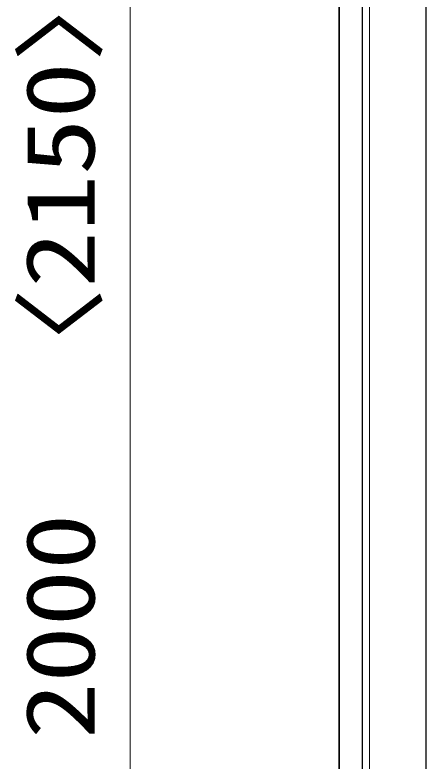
# Model space of a CAD drawing. Units: millimetres on the paper. Extents: x -305 to 305, y -152 to 152.
# Drawn here: x 8.73 to 23.29, y -61.19 to -34.78 of the extents above; entities that cross this region are included whole.
import ezdxf
from ezdxf.enums import TextEntityAlignment as Align

# ---------------------------------------------------------------- set-up
doc = ezdxf.new("R2010")
doc.units = ezdxf.units.MM
doc.layers.add('0-3_S1', color=7, linetype='Continuous', lineweight=9)
doc.styles.add('ＭＳ ゴシック', font='')
doc.styles.get('ＭＳ ゴシック').set_extended_font_data('MS Gothic')

msp = doc.modelspace()

# ---------------------------------------------------------------- linework, layer by layer
at = {"layer": '0-3_S1'}
for p, q in [((12.813, -108.242), (12.813, -8.242)), ((20.22, -34.892), (20.205, -34.892)), ((20.22, -35.092), (20.205, -35.092)), ((21.045, -34.892), (21.03, -34.892)), ((21.045, -35.092), (21.03, -35.092)), ((21.291, -34.892), (21.285, -34.892)), ((21.291, -35.092), (21.285, -35.092)), ((23.291, -34.892), (23.285, -34.892)), ((23.291, -35.092), (23.285, -35.092)), ((20.22, -35.292), (20.205, -35.292)), ((21.045, -35.292), (21.03, -35.292)), ((21.291, -35.292), (21.285, -35.292)), ((23.291, -35.292), (23.285, -35.292)), ((20.22, -35.492), (20.205, -35.492)), ((21.045, -35.492), (21.03, -35.492)), ((21.291, -35.492), (21.285, -35.492)), ((23.291, -35.492), (23.285, -35.492)), ((20.22, -35.692), (20.205, -35.692)), ((20.22, -35.892), (20.205, -35.892)), ((21.045, -35.692), (21.03, -35.692)), ((21.045, -35.892), (21.03, -35.892)), ((21.291, -35.692), (21.285, -35.692)), ((21.291, -35.892), (21.285, -35.892)), ((23.291, -35.692), (23.285, -35.692)), ((23.291, -35.892), (23.285, -35.892)), ((20.22, -36.092), (20.205, -36.092)), ((21.045, -36.092), (21.03, -36.092)), ((21.291, -36.092), (21.285, -36.092)), ((23.291, -36.092), (23.285, -36.092)), ((20.22, -36.292), (20.205, -36.292)), ((21.045, -36.292), (21.03, -36.292)), ((21.291, -36.292), (21.285, -36.292)), ((23.291, -36.292), (23.285, -36.292)), ((20.22, -36.492), (20.205, -36.492)), ((20.22, -36.692), (20.205, -36.692)), ((21.045, -36.492), (21.03, -36.492)), ((21.045, -36.692), (21.03, -36.692)), ((21.291, -36.492), (21.285, -36.492)), ((21.291, -36.692), (21.285, -36.692)), ((23.291, -36.492), (23.285, -36.492)), ((23.291, -36.692), (23.285, -36.692)), ((20.22, -36.892), (20.205, -36.892)), ((21.045, -36.892), (21.03, -36.892)), ((21.291, -36.892), (21.285, -36.892)), ((23.291, -36.892), (23.285, -36.892)), ((20.22, -37.092), (20.205, -37.092)), ((21.045, -37.092), (21.03, -37.092)), ((21.291, -37.092), (21.285, -37.092)), ((23.291, -37.092), (23.285, -37.092)), ((20.22, -37.292), (20.205, -37.292)), ((20.22, -37.492), (20.205, -37.492)), ((21.045, -37.292), (21.03, -37.292)), ((21.045, -37.492), (21.03, -37.492)), ((21.291, -37.292), (21.285, -37.292)), ((21.291, -37.492), (21.285, -37.492)), ((23.291, -37.292), (23.285, -37.292)), ((23.291, -37.492), (23.285, -37.492)), ((20.22, -37.692), (20.205, -37.692)), ((21.045, -37.692), (21.03, -37.692)), ((21.291, -37.692), (21.285, -37.692)), ((23.291, -37.692), (23.285, -37.692)), ((20.22, -37.892), (20.205, -37.892)), ((21.045, -37.892), (21.03, -37.892)), ((21.291, -37.892), (21.285, -37.892)), ((23.291, -37.892), (23.285, -37.892)), ((20.22, -38.092), (20.205, -38.092)), ((20.22, -38.292), (20.205, -38.292)), ((21.045, -38.092), (21.03, -38.092)), ((21.045, -38.292), (21.03, -38.292)), ((21.291, -38.092), (21.285, -38.092)), ((21.291, -38.292), (21.285, -38.292)), ((23.291, -38.092), (23.285, -38.092)), ((23.291, -38.292), (23.285, -38.292)), ((20.22, -38.492), (20.205, -38.492)), ((21.045, -38.492), (21.03, -38.492)), ((21.291, -38.492), (21.285, -38.492)), ((23.291, -38.492), (23.285, -38.492)), ((20.22, -38.692), (20.205, -38.692)), ((21.045, -38.692), (21.03, -38.692)), ((21.291, -38.692), (21.285, -38.692)), ((23.291, -38.692), (23.285, -38.692)), ((20.22, -38.892), (20.205, -38.892)), ((20.22, -39.092), (20.205, -39.092)), ((21.045, -38.892), (21.03, -38.892)), ((21.045, -39.092), (21.03, -39.092)), ((21.291, -38.892), (21.285, -38.892)), ((21.291, -39.092), (21.285, -39.092)), ((23.291, -38.892), (23.285, -38.892)), ((23.291, -39.092), (23.285, -39.092)), ((20.22, -39.292), (20.205, -39.292)), ((21.045, -39.292), (21.03, -39.292)), ((21.291, -39.292), (21.285, -39.292)), ((23.291, -39.292), (23.285, -39.292)), ((20.22, -39.492), (20.205, -39.492)), ((21.045, -39.492), (21.03, -39.492)), ((21.291, -39.492), (21.285, -39.492)), ((23.291, -39.492), (23.285, -39.492)), ((20.22, -39.692), (20.205, -39.692)), ((21.045, -39.692), (21.03, -39.692)), ((21.291, -39.692), (21.285, -39.692)), ((23.291, -39.692), (23.285, -39.692)), ((20.22, -39.892), (20.205, -39.892)), ((20.22, -40.092), (20.205, -40.092)), ((21.045, -39.892), (21.03, -39.892)), ((21.045, -40.092), (21.03, -40.092)), ((21.291, -39.892), (21.285, -39.892)), ((21.291, -40.092), (21.285, -40.092)), ((23.291, -39.892), (23.285, -39.892)), ((23.291, -40.092), (23.285, -40.092)), ((20.22, -40.292), (20.205, -40.292)), ((21.045, -40.292), (21.03, -40.292)), ((21.291, -40.292), (21.285, -40.292)), ((23.291, -40.292), (23.285, -40.292)), ((20.22, -40.492), (20.205, -40.492)), ((21.045, -40.492), (21.03, -40.492)), ((21.291, -40.492), (21.285, -40.492)), ((23.291, -40.492), (23.285, -40.492)), ((20.22, -40.692), (20.205, -40.692)), ((20.22, -40.892), (20.205, -40.892)), ((21.045, -40.692), (21.03, -40.692)), ((21.045, -40.892), (21.03, -40.892)), ((21.291, -40.692), (21.285, -40.692)), ((21.291, -40.892), (21.285, -40.892)), ((23.291, -40.692), (23.285, -40.692)), ((23.291, -40.892), (23.285, -40.892)), ((20.22, -41.092), (20.205, -41.092)), ((21.045, -41.092), (21.03, -41.092)), ((21.291, -41.092), (21.285, -41.092)), ((23.291, -41.092), (23.285, -41.092)), ((20.22, -41.292), (20.205, -41.292)), ((21.045, -41.292), (21.03, -41.292)), ((21.291, -41.292), (21.285, -41.292)), ((23.291, -41.292), (23.285, -41.292)), ((20.22, -41.492), (20.205, -41.492)), ((20.22, -41.692), (20.205, -41.692)), ((21.045, -41.492), (21.03, -41.492)), ((21.045, -41.692), (21.03, -41.692)), ((21.291, -41.492), (21.285, -41.492)), ((21.291, -41.692), (21.285, -41.692)), ((23.291, -41.492), (23.285, -41.492)), ((23.291, -41.692), (23.285, -41.692)), ((20.22, -41.892), (20.205, -41.892)), ((21.045, -41.892), (21.03, -41.892)), ((21.291, -41.892), (21.285, -41.892)), ((23.291, -41.892), (23.285, -41.892)), ((20.22, -42.092), (20.205, -42.092)), ((21.045, -42.092), (21.03, -42.092)), ((21.291, -42.092), (21.285, -42.092)), ((23.291, -42.092), (23.285, -42.092)), ((20.22, -42.292), (20.205, -42.292)), ((20.22, -42.492), (20.205, -42.492)), ((21.045, -42.292), (21.03, -42.292)), ((21.045, -42.492), (21.03, -42.492)), ((21.291, -42.292), (21.285, -42.292)), ((21.291, -42.492), (21.285, -42.492)), ((23.291, -42.292), (23.285, -42.292)), ((23.291, -42.492), (23.285, -42.492)), ((20.22, -42.692), (20.205, -42.692)), ((21.045, -42.692), (21.03, -42.692)), ((21.291, -42.692), (21.285, -42.692)), ((23.291, -42.692), (23.285, -42.692)), ((20.22, -42.892), (20.205, -42.892)), ((21.045, -42.892), (21.03, -42.892)), ((21.291, -42.892), (21.285, -42.892)), ((23.291, -42.892), (23.285, -42.892)), ((20.22, -43.092), (20.205, -43.092)), ((20.22, -43.292), (20.205, -43.292)), ((21.045, -43.092), (21.03, -43.092)), ((21.045, -43.292), (21.03, -43.292)), ((21.291, -43.092), (21.285, -43.092)), ((21.291, -43.292), (21.285, -43.292)), ((23.291, -43.092), (23.285, -43.092)), ((23.291, -43.292), (23.285, -43.292)), ((20.22, -43.492), (20.205, -43.492)), ((21.045, -43.492), (21.03, -43.492)), ((21.291, -43.492), (21.285, -43.492)), ((23.291, -43.492), (23.285, -43.492)), ((20.22, -43.692), (20.205, -43.692)), ((21.045, -43.692), (21.03, -43.692)), ((21.291, -43.692), (21.285, -43.692)), ((23.291, -43.692), (23.285, -43.692)), ((20.22, -43.892), (20.205, -43.892)), ((20.22, -44.092), (20.205, -44.092)), ((21.045, -43.892), (21.03, -43.892)), ((21.045, -44.092), (21.03, -44.092)), ((21.291, -43.892), (21.285, -43.892)), ((21.291, -44.092), (21.285, -44.092)), ((23.291, -43.892), (23.285, -43.892)), ((23.291, -44.092), (23.285, -44.092)), ((20.22, -44.292), (20.205, -44.292)), ((21.045, -44.292), (21.03, -44.292)), ((21.291, -44.292), (21.285, -44.292)), ((23.291, -44.292), (23.285, -44.292)), ((20.22, -44.492), (20.205, -44.492)), ((21.045, -44.492), (21.03, -44.492)), ((21.291, -44.492), (21.285, -44.492)), ((23.291, -44.492), (23.285, -44.492)), ((20.22, -44.692), (20.205, -44.692)), ((20.22, -44.892), (20.205, -44.892)), ((21.045, -44.692), (21.03, -44.692)), ((21.045, -44.892), (21.03, -44.892)), ((21.291, -44.692), (21.285, -44.692)), ((21.291, -44.892), (21.285, -44.892)), ((23.291, -44.692), (23.285, -44.692)), ((23.291, -44.892), (23.285, -44.892)), ((20.22, -45.092), (20.205, -45.092)), ((21.045, -45.092), (21.03, -45.092)), ((21.291, -45.092), (21.285, -45.092)), ((23.291, -45.092), (23.285, -45.092)), ((20.22, -45.292), (20.205, -45.292)), ((21.045, -45.292), (21.03, -45.292)), ((21.291, -45.292), (21.285, -45.292)), ((23.291, -45.292), (23.285, -45.292)), ((20.22, -45.492), (20.205, -45.492)), ((20.22, -45.692), (20.205, -45.692)), ((21.045, -45.492), (21.03, -45.492)), ((21.045, -45.692), (21.03, -45.692)), ((21.291, -45.492), (21.285, -45.492)), ((21.291, -45.692), (21.285, -45.692)), ((23.291, -45.492), (23.285, -45.492)), ((23.291, -45.692), (23.285, -45.692)), ((20.22, -45.892), (20.205, -45.892)), ((21.045, -45.892), (21.03, -45.892)), ((21.291, -45.892), (21.285, -45.892)), ((23.291, -45.892), (23.285, -45.892)), ((20.22, -46.092), (20.205, -46.092)), ((21.045, -46.092), (21.03, -46.092)), ((21.291, -46.092), (21.285, -46.092)), ((23.291, -46.092), (23.285, -46.092)), ((20.22, -46.292), (20.205, -46.292)), ((21.045, -46.292), (21.03, -46.292)), ((21.291, -46.292), (21.285, -46.292)), ((23.291, -46.292), (23.285, -46.292)), ((20.22, -46.492), (20.205, -46.492)), ((20.22, -46.692), (20.205, -46.692)), ((21.045, -46.492), (21.03, -46.492)), ((21.045, -46.692), (21.03, -46.692)), ((21.291, -46.492), (21.285, -46.492)), ((21.291, -46.692), (21.285, -46.692)), ((23.291, -46.492), (23.285, -46.492)), ((23.291, -46.692), (23.285, -46.692)), ((20.22, -46.892), (20.205, -46.892)), ((21.045, -46.892), (21.03, -46.892)), ((21.291, -46.892), (21.285, -46.892)), ((23.291, -46.892), (23.285, -46.892)), ((20.22, -47.092), (20.205, -47.092)), ((21.045, -47.092), (21.03, -47.092)), ((21.291, -47.092), (21.285, -47.092)), ((23.291, -47.092), (23.285, -47.092)), ((20.22, -47.292), (20.205, -47.292)), ((20.22, -47.492), (20.205, -47.492)), ((21.045, -47.292), (21.03, -47.292)), ((21.045, -47.492), (21.03, -47.492)), ((21.291, -47.292), (21.285, -47.292)), ((21.291, -47.492), (21.285, -47.492)), ((23.291, -47.292), (23.285, -47.292)), ((23.291, -47.492), (23.285, -47.492)), ((20.22, -47.692), (20.205, -47.692)), ((21.045, -47.692), (21.03, -47.692)), ((21.291, -47.692), (21.285, -47.692)), ((23.291, -47.692), (23.285, -47.692)), ((20.22, -47.892), (20.205, -47.892)), ((21.045, -47.892), (21.03, -47.892)), ((21.291, -47.892), (21.285, -47.892)), ((23.291, -47.892), (23.285, -47.892)), ((20.22, -48.092), (20.205, -48.092)), ((20.22, -48.292), (20.205, -48.292)), ((21.045, -48.092), (21.03, -48.092)), ((21.045, -48.292), (21.03, -48.292)), ((21.291, -48.092), (21.285, -48.092)), ((21.291, -48.292), (21.285, -48.292)), ((23.291, -48.092), (23.285, -48.092)), ((23.291, -48.292), (23.285, -48.292)), ((20.22, -48.492), (20.205, -48.492)), ((21.045, -48.492), (21.03, -48.492)), ((21.291, -48.492), (21.285, -48.492)), ((23.291, -48.492), (23.285, -48.492)), ((20.22, -48.692), (20.205, -48.692)), ((21.045, -48.692), (21.03, -48.692)), ((21.291, -48.692), (21.285, -48.692)), ((23.291, -48.692), (23.285, -48.692)), ((20.22, -48.892), (20.205, -48.892)), ((20.22, -49.092), (20.205, -49.092)), ((21.045, -48.892), (21.03, -48.892)), ((21.045, -49.092), (21.03, -49.092)), ((21.291, -48.892), (21.285, -48.892)), ((21.291, -49.092), (21.285, -49.092)), ((23.291, -48.892), (23.285, -48.892)), ((23.291, -49.092), (23.285, -49.092)), ((20.22, -49.292), (20.205, -49.292)), ((21.045, -49.292), (21.03, -49.292)), ((21.291, -49.292), (21.285, -49.292)), ((23.291, -49.292), (23.285, -49.292)), ((20.22, -49.492), (20.205, -49.492)), ((21.045, -49.492), (21.03, -49.492)), ((21.291, -49.492), (21.285, -49.492)), ((23.291, -49.492), (23.285, -49.492)), ((20.22, -49.692), (20.205, -49.692)), ((20.22, -49.892), (20.205, -49.892)), ((21.045, -49.692), (21.03, -49.692)), ((21.045, -49.892), (21.03, -49.892)), ((21.291, -49.692), (21.285, -49.692)), ((21.291, -49.892), (21.285, -49.892)), ((23.291, -49.692), (23.285, -49.692)), ((23.291, -49.892), (23.285, -49.892)), ((20.22, -50.092), (20.205, -50.092)), ((21.045, -50.092), (21.03, -50.092)), ((21.291, -50.092), (21.285, -50.092)), ((23.291, -50.092), (23.285, -50.092)), ((20.22, -50.292), (20.205, -50.292)), ((21.045, -50.292), (21.03, -50.292)), ((21.291, -50.292), (21.285, -50.292)), ((23.291, -50.292), (23.285, -50.292)), ((20.22, -50.492), (20.205, -50.492)), ((20.22, -50.692), (20.205, -50.692)), ((21.045, -50.492), (21.03, -50.492)), ((21.045, -50.692), (21.03, -50.692)), ((21.291, -50.492), (21.285, -50.492)), ((21.291, -50.692), (21.285, -50.692)), ((23.291, -50.492), (23.285, -50.492)), ((23.291, -50.692), (23.285, -50.692)), ((20.22, -50.892), (20.205, -50.892)), ((21.045, -50.892), (21.03, -50.892)), ((21.291, -50.892), (21.285, -50.892)), ((23.291, -50.892), (23.285, -50.892)), ((20.22, -51.092), (20.205, -51.092)), ((21.045, -51.092), (21.03, -51.092)), ((21.291, -51.092), (21.285, -51.092)), ((23.291, -51.092), (23.285, -51.092)), ((20.22, -51.292), (20.205, -51.292)), ((20.22, -51.492), (20.205, -51.492)), ((21.045, -51.292), (21.03, -51.292)), ((21.045, -51.492), (21.03, -51.492)), ((21.291, -51.292), (21.285, -51.292)), ((21.291, -51.492), (21.285, -51.492)), ((23.291, -51.292), (23.285, -51.292)), ((23.291, -51.492), (23.285, -51.492)), ((20.22, -51.692), (20.205, -51.692)), ((21.045, -51.692), (21.03, -51.692)), ((21.291, -51.692), (21.285, -51.692)), ((23.291, -51.692), (23.285, -51.692)), ((20.22, -51.892), (20.205, -51.892)), ((21.045, -51.892), (21.03, -51.892)), ((21.291, -51.892), (21.285, -51.892)), ((23.291, -51.892), (23.285, -51.892)), ((20.22, -52.092), (20.205, -52.092)), ((20.22, -52.292), (20.205, -52.292)), ((21.045, -52.092), (21.03, -52.092)), ((21.045, -52.292), (21.03, -52.292)), ((21.291, -52.092), (21.285, -52.092)), ((21.291, -52.292), (21.285, -52.292)), ((23.291, -52.092), (23.285, -52.092)), ((23.291, -52.292), (23.285, -52.292)), ((20.22, -52.492), (20.205, -52.492)), ((21.045, -52.492), (21.03, -52.492)), ((21.291, -52.492), (21.285, -52.492)), ((23.291, -52.492), (23.285, -52.492)), ((20.22, -52.692), (20.205, -52.692)), ((21.045, -52.692), (21.03, -52.692)), ((21.291, -52.692), (21.285, -52.692)), ((23.291, -52.692), (23.285, -52.692)), ((20.22, -52.892), (20.205, -52.892)), ((20.22, -53.092), (20.205, -53.092)), ((21.045, -52.892), (21.03, -52.892)), ((21.045, -53.092), (21.03, -53.092)), ((21.291, -52.892), (21.285, -52.892)), ((21.291, -53.092), (21.285, -53.092)), ((23.291, -52.892), (23.285, -52.892)), ((23.291, -53.092), (23.285, -53.092)), ((20.22, -53.292), (20.205, -53.292)), ((21.045, -53.292), (21.03, -53.292)), ((21.291, -53.292), (21.285, -53.292)), ((23.291, -53.292), (23.285, -53.292)), ((20.22, -53.492), (20.205, -53.492)), ((21.045, -53.492), (21.03, -53.492)), ((21.291, -53.492), (21.285, -53.492)), ((23.291, -53.492), (23.285, -53.492)), ((20.22, -53.692), (20.205, -53.692)), ((21.045, -53.692), (21.03, -53.692)), ((21.291, -53.692), (21.285, -53.692)), ((23.291, -53.692), (23.285, -53.692)), ((20.22, -53.892), (20.205, -53.892)), ((20.22, -54.092), (20.205, -54.092)), ((21.045, -53.892), (21.03, -53.892)), ((21.045, -54.092), (21.03, -54.092)), ((21.291, -53.892), (21.285, -53.892)), ((21.291, -54.092), (21.285, -54.092)), ((23.291, -53.892), (23.285, -53.892)), ((23.291, -54.092), (23.285, -54.092)), ((20.22, -54.292), (20.205, -54.292)), ((21.045, -54.292), (21.03, -54.292)), ((21.291, -54.292), (21.285, -54.292)), ((23.291, -54.292), (23.285, -54.292)), ((20.22, -54.492), (20.205, -54.492)), ((21.045, -54.492), (21.03, -54.492)), ((21.291, -54.492), (21.285, -54.492)), ((23.291, -54.492), (23.285, -54.492)), ((20.22, -54.692), (20.205, -54.692)), ((20.22, -54.892), (20.205, -54.892)), ((21.045, -54.692), (21.03, -54.692)), ((21.045, -54.892), (21.03, -54.892)), ((21.291, -54.692), (21.285, -54.692)), ((21.291, -54.892), (21.285, -54.892)), ((23.291, -54.692), (23.285, -54.692)), ((23.291, -54.892), (23.285, -54.892)), ((20.22, -55.092), (20.205, -55.092)), ((21.045, -55.092), (21.03, -55.092)), ((21.291, -55.092), (21.285, -55.092)), ((23.291, -55.092), (23.285, -55.092)), ((20.22, -55.292), (20.205, -55.292)), ((21.045, -55.292), (21.03, -55.292)), ((21.291, -55.292), (21.285, -55.292)), ((23.291, -55.292), (23.285, -55.292)), ((20.22, -55.492), (20.205, -55.492)), ((20.22, -55.692), (20.205, -55.692)), ((21.045, -55.492), (21.03, -55.492)), ((21.045, -55.692), (21.03, -55.692)), ((21.291, -55.492), (21.285, -55.492)), ((21.291, -55.692), (21.285, -55.692)), ((23.291, -55.492), (23.285, -55.492)), ((23.291, -55.692), (23.285, -55.692)), ((20.22, -55.892), (20.205, -55.892)), ((21.045, -55.892), (21.03, -55.892)), ((21.291, -55.892), (21.285, -55.892)), ((23.291, -55.892), (23.285, -55.892)), ((20.22, -56.092), (20.205, -56.092)), ((21.045, -56.092), (21.03, -56.092)), ((21.291, -56.092), (21.285, -56.092)), ((23.291, -56.092), (23.285, -56.092)), ((20.22, -56.292), (20.205, -56.292)), ((20.22, -56.492), (20.205, -56.492)), ((21.045, -56.292), (21.03, -56.292)), ((21.045, -56.492), (21.03, -56.492)), ((21.291, -56.292), (21.285, -56.292)), ((21.291, -56.492), (21.285, -56.492)), ((23.291, -56.292), (23.285, -56.292)), ((23.291, -56.492), (23.285, -56.492)), ((20.22, -56.692), (20.205, -56.692)), ((21.045, -56.692), (21.03, -56.692)), ((21.291, -56.692), (21.285, -56.692)), ((23.291, -56.692), (23.285, -56.692)), ((20.22, -56.892), (20.205, -56.892)), ((21.045, -56.892), (21.03, -56.892)), ((21.291, -56.892), (21.285, -56.892)), ((23.291, -56.892), (23.285, -56.892)), ((20.22, -57.092), (20.205, -57.092)), ((20.22, -57.292), (20.205, -57.292)), ((21.045, -57.092), (21.03, -57.092)), ((21.045, -57.292), (21.03, -57.292)), ((21.291, -57.092), (21.285, -57.092)), ((21.291, -57.292), (21.285, -57.292)), ((23.291, -57.092), (23.285, -57.092)), ((23.291, -57.292), (23.285, -57.292)), ((20.22, -57.492), (20.205, -57.492)), ((21.045, -57.492), (21.03, -57.492)), ((21.291, -57.492), (21.285, -57.492)), ((23.291, -57.492), (23.285, -57.492)), ((20.22, -57.692), (20.205, -57.692)), ((21.045, -57.692), (21.03, -57.692)), ((21.291, -57.692), (21.285, -57.692)), ((23.291, -57.692), (23.285, -57.692)), ((20.22, -57.892), (20.205, -57.892)), ((20.22, -58.092), (20.205, -58.092)), ((21.045, -57.892), (21.03, -57.892)), ((21.045, -58.092), (21.03, -58.092)), ((21.291, -57.892), (21.285, -57.892)), ((21.291, -58.092), (21.285, -58.092)), ((23.291, -57.892), (23.285, -57.892)), ((23.291, -58.092), (23.285, -58.092)), ((20.22, -58.292), (20.205, -58.292)), ((21.045, -58.292), (21.03, -58.292)), ((21.291, -58.292), (21.285, -58.292)), ((23.291, -58.292), (23.285, -58.292)), ((20.22, -58.492), (20.205, -58.492)), ((21.045, -58.492), (21.03, -58.492)), ((21.291, -58.492), (21.285, -58.492)), ((23.291, -58.492), (23.285, -58.492)), ((20.22, -58.692), (20.205, -58.692)), ((20.22, -58.892), (20.205, -58.892)), ((21.045, -58.692), (21.03, -58.692)), ((21.045, -58.892), (21.03, -58.892)), ((21.291, -58.692), (21.285, -58.692)), ((21.291, -58.892), (21.285, -58.892)), ((23.291, -58.692), (23.285, -58.692)), ((23.291, -58.892), (23.285, -58.892)), ((20.22, -59.092), (20.205, -59.092)), ((21.045, -59.092), (21.03, -59.092)), ((21.291, -59.092), (21.285, -59.092)), ((23.291, -59.092), (23.285, -59.092)), ((20.22, -59.292), (20.205, -59.292)), ((21.045, -59.292), (21.03, -59.292)), ((21.291, -59.292), (21.285, -59.292)), ((23.291, -59.292), (23.285, -59.292)), ((20.22, -59.492), (20.205, -59.492)), ((20.22, -59.692), (20.205, -59.692)), ((21.045, -59.492), (21.03, -59.492)), ((21.045, -59.692), (21.03, -59.692)), ((21.291, -59.492), (21.285, -59.492)), ((21.291, -59.692), (21.285, -59.692)), ((23.291, -59.492), (23.285, -59.492)), ((23.291, -59.692), (23.285, -59.692)), ((20.22, -59.892), (20.205, -59.892)), ((21.045, -59.892), (21.03, -59.892)), ((21.291, -59.892), (21.285, -59.892)), ((23.291, -59.892), (23.285, -59.892)), ((20.22, -60.092), (20.205, -60.092)), ((21.045, -60.092), (21.03, -60.092)), ((21.291, -60.092), (21.285, -60.092)), ((23.291, -60.092), (23.285, -60.092)), ((20.22, -60.292), (20.205, -60.292)), ((21.045, -60.292), (21.03, -60.292)), ((21.291, -60.292), (21.285, -60.292)), ((23.291, -60.292), (23.285, -60.292)), ((20.22, -60.492), (20.205, -60.492)), ((20.22, -60.692), (20.205, -60.692)), ((21.045, -60.492), (21.03, -60.492)), ((21.045, -60.692), (21.03, -60.692)), ((21.291, -60.492), (21.285, -60.492)), ((21.291, -60.692), (21.285, -60.692)), ((23.291, -60.492), (23.285, -60.492)), ((23.291, -60.692), (23.285, -60.692)), ((20.22, -60.892), (20.205, -60.892)), ((21.045, -60.892), (21.03, -60.892)), ((21.291, -60.892), (21.285, -60.892)), ((23.291, -60.892), (23.285, -60.892)), ((20.22, -61.092), (20.205, -61.092)), ((21.045, -61.092), (21.03, -61.092)), ((21.291, -61.092), (21.285, -61.092)), ((23.291, -61.092), (23.285, -61.092))]:
    msp.add_line(p, q, dxfattribs=at)
for points in [[(21.03, -8.242), (21.03, -108.992), (21.045, -108.992), (21.045, -8.242)], [(20.205, -8.734), (20.205, -108.992), (20.22, -108.992), (20.22, -8.734)], [(21.285, -12.892), (21.285, -107.392), (21.291, -107.392), (21.291, -12.892)], [(23.285, -12.892), (23.285, -107.392), (23.291, -107.392), (23.291, -12.892)]]:
    msp.add_lwpolyline(points, close=True, dxfattribs=at)

# ---------------------------------------------------------------- texts
at = {"layer": '0-3_S1', "style": 'ＭＳ ゴシック', "width": 1.2}
msp.add_text('《1900》\u30002000\u3000〈2150〉', height=2.444, rotation=90, dxfattribs=at).set_placement((12.283, -80.393), align=Align.BOTTOM_LEFT)

doc.saveas('drawing.dxf')
